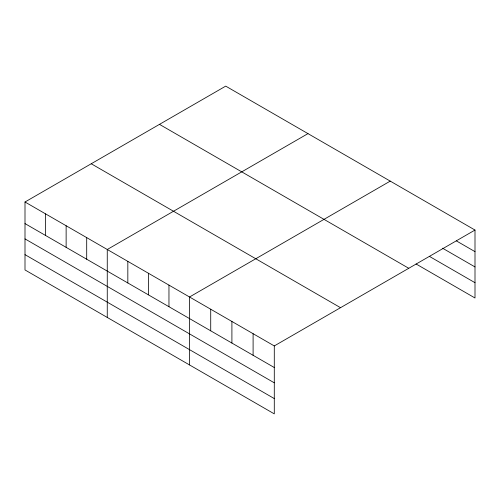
<?xml version="1.0" encoding="UTF-8"?>
<svg xmlns="http://www.w3.org/2000/svg" width="500" height="500" viewBox="0 0 500 500"><rect width="100%" height="100%" fill="white"/><g stroke="black" fill="none" stroke-linecap="round" stroke-linejoin="round"><path stroke-width="0.75" d="M274.288 382.819L274.288 345.931L25 202L25 269.95L274.288 413.875L274.288 382.819L25 238.894M416.069 263.975L475 298L475 230.05L225.712 86.125L25 202M307.975 133.619L107.263 249.5L107.263 317.444M390.244 181.112L189.531 296.994L189.531 364.944M274.288 345.931L475 230.05M456.456 240.938L475 251.644M442.556 248.206L475 266.938M429.312 256.319L475 282.7M159.475 124.362L408.762 268.288M91.237 163.762L340.525 307.688M25 223.6L274.288 367.525M25 254.656L274.288 398.581M253.1 333.694L253.1 355.288M231.906 321.463L231.906 343.056M210.719 309.225L210.719 330.819M168.962 285.119L168.962 306.712M148.4 273.244L148.4 294.837M127.831 261.375L127.831 282.969M86.7 237.625L86.7 259.219M66.131 225.75L66.131 247.344M45.569 213.875L45.569 235.469"/></g></svg>
